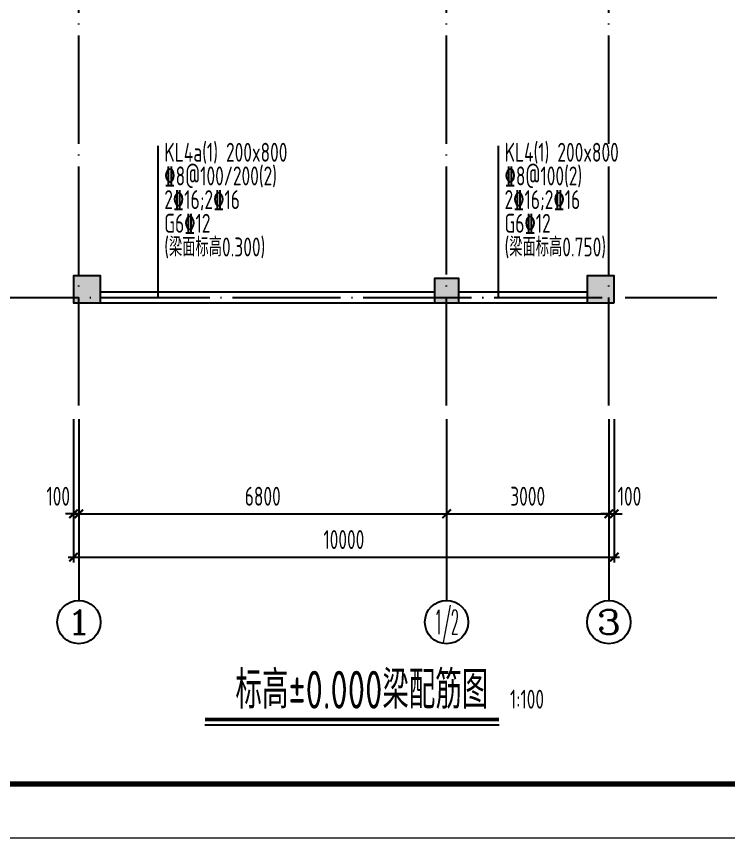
# Model space of a CAD drawing. Extents: x 287149 to 898857, y 100802 to 160212.
# Drawn here: x 684182 to 697352, y 100812 to 116003 of the extents above; entities that cross this region are included whole.
import ezdxf
from ezdxf.enums import TextEntityAlignment as Align

# ---------------------------------------------------------------- set-up
doc = ezdxf.new("R2010")
doc.units = 0
doc.header["$LTSCALE"] = 1000
doc.linetypes.add('DOTE', pattern=[2.42, 2, -0.2, 0.02, -0.2])
doc.layers.get('0').update_dxf_attribs({"linetype": 'CONTINUOUS'})
doc.layers.get('DEFPOINTS').update_dxf_attribs({"linetype": 'CONTINUOUS'})
for name, color, linetype in [('AXIS', 8, 'DOTE'), ('AXIS_DIM', 3, 'CONTINUOUS'), ('AXIS_TEXT', 3, 'CONTINUOUS'), ('FRAME', 3, 'CONTINUOUS'), ('S_BEAM', 4, 'CONTINUOUS'), ('S_BEAMDIMMASS', 2, 'CONTINUOUS'), ('S_CL', 2, 'CONTINUOUS'), ('TEXT', 7, 'CONTINUOUS'), ('填充', 8, 'CONTINUOUS'), ('柱涂实', 54, 'CONTINUOUS')]:
    doc.layers.add(name, color=color, linetype=linetype)
doc.styles.add('_AXIS', font='complex.shx', dxfattribs={"bigfont": 'gbcbig.shx'})
doc.styles.add('COMPLEX', font='COMPLEX')
doc.styles.add('TSSD_Dimension', font='tssdeng.shx', dxfattribs={"width": 0.7, "bigfont": 'hztxt.shx'})
doc.styles.add('TSSD_Rein', font='tssdeng.shx', dxfattribs={"width": 0.7, "bigfont": 'hztxt.shx'})
doc.dimstyles.new('TSSD_100_100', dxfattribs={"dimtxt": 350, "dimasz": 150, "dimexe": 100, "dimexo": 250, "dimgap": 150, "dimtad": 1, "dimdec": 0, "dimzin": 0, "dimdsep": 46, "dimtxsty": 'TSSD_Dimension', "dimblk": 'ARCHTICK', "dimcen": 0, "dimdle": 100, "dimclrd": 3, "dimclre": 3, "dimclrt": 7, "dimadec": 0, "dimazin": 0, "dimtfac": 1, "dimtdec": 0, "dimtix": 1, "dimtmove": 2, "dimatfit": 3, "dimfxl": 100, "dimtolj": 1, "dimtzin": 0, "dimarcsym": 0})

# ---------------------------------------------------------------- blocks, each defined once
blk = doc.blocks.new('A$C2F0C53E4')
at = {"layer": 'FRAME'}
for points, const_width in [([(10, 42010), (10, 10), (59410, 10), (59410, 42010)], 20), ([(2510, 41010), (2510, 1010), (58410, 1010), (58410, 41010)], 100)]:
    blk.add_lwpolyline(points, close=True, dxfattribs=dict(at, const_width=const_width))
blk = doc.blocks.new('_ARCHTICK')
at = {"color": 0}
blk.add_lwpolyline([(-0.53033, -0.53033, 0.25, 0.25, 0), (0.53033, 0.53033, 0.5, 0.5, 0)], format="xyseb", dxfattribs=at)
blk = doc.blocks.new('*D209')
at = {"layer": 'AXIS_DIM', "color": 3, "lineweight": -2}
for p, q in [((685336.971394, 108561.708046), (685336.971394, 106711.784623)), ((692136.971394, 108561.708046), (692136.971394, 106711.784623)), ((685236.971394, 106811.784623), (692236.971394, 106811.784623))]:
    blk.add_line(p, q, dxfattribs=at)
at = {"layer": 'DEFPOINTS', "color": 0}
for p in [(685336.971394, 108811.708046), (692136.971394, 108811.708046), (692136.971394, 106811.784623)]:
    blk.add_point(p, dxfattribs=at)
at = {"layer": 'AXIS_DIM', "color": 3, "lineweight": -2, "xscale": 150, "yscale": 150, "zscale": 150, "rotation": 180}
blk.add_blockref('_ARCHTICK', (685336.971394, 106811.784623), dxfattribs=at)
at = {"layer": 'AXIS_DIM', "color": 3, "lineweight": -2, "xscale": 150, "yscale": 150, "zscale": 150}
blk.add_blockref('_ARCHTICK', (692136.971394, 106811.784623), dxfattribs=at)
at = {"layer": 'AXIS_DIM', "color": 7, "insert": (688736.971394, 107136.784623), "char_height": 350, "attachment_point": 5, "style": 'TSSD_Dimension'}
blk.add_mtext('\\A1;6800', dxfattribs=at)
blk = doc.blocks.new('*D210')
at = {"layer": 'AXIS_DIM', "color": 3, "lineweight": -2}
for p, q in [((692136.971394, 108561.708046), (692136.971394, 106711.784623)), ((695136.971394, 108561.708046), (695136.971394, 106711.784623)), ((692036.971394, 106811.784623), (695236.971394, 106811.784623))]:
    blk.add_line(p, q, dxfattribs=at)
at = {"layer": 'DEFPOINTS', "color": 0}
for p in [(692136.971394, 108811.708046), (695136.971394, 108811.708046), (695136.971394, 106811.784623)]:
    blk.add_point(p, dxfattribs=at)
at = {"layer": 'AXIS_DIM', "color": 3, "lineweight": -2, "xscale": 150, "yscale": 150, "zscale": 150, "rotation": 180}
blk.add_blockref('_ARCHTICK', (692136.971394, 106811.784623), dxfattribs=at)
at = {"layer": 'AXIS_DIM', "color": 3, "lineweight": -2, "xscale": 150, "yscale": 150, "zscale": 150}
blk.add_blockref('_ARCHTICK', (695136.971394, 106811.784623), dxfattribs=at)
at = {"layer": 'AXIS_DIM', "color": 7, "insert": (693636.971394, 107136.784623), "char_height": 350, "attachment_point": 5, "style": 'TSSD_Dimension'}
blk.add_mtext('\\A1;3000', dxfattribs=at)
blk = doc.blocks.new('*D211')
at = {"layer": 'AXIS_DIM', "color": 3, "lineweight": -2}
for p, q in [((685236.971394, 108561.708046), (685236.971394, 105911.784623)), ((695236.971394, 108561.708046), (695236.971394, 105911.784623)), ((685136.971394, 106011.784623), (695336.971394, 106011.784623))]:
    blk.add_line(p, q, dxfattribs=at)
at = {"layer": 'DEFPOINTS', "color": 0}
for p in [(685236.971394, 108811.708046), (695236.971394, 108811.708046), (695236.971394, 106011.784623)]:
    blk.add_point(p, dxfattribs=at)
at = {"layer": 'AXIS_DIM', "color": 3, "lineweight": -2, "xscale": 150, "yscale": 150, "zscale": 150, "rotation": 180}
blk.add_blockref('_ARCHTICK', (685236.971394, 106011.784623), dxfattribs=at)
at = {"layer": 'AXIS_DIM', "color": 3, "lineweight": -2, "xscale": 150, "yscale": 150, "zscale": 150}
blk.add_blockref('_ARCHTICK', (695236.971394, 106011.784623), dxfattribs=at)
at = {"layer": 'AXIS_DIM', "color": 7, "insert": (690236.971394, 106336.784623), "char_height": 350, "attachment_point": 5, "style": 'TSSD_Dimension'}
blk.add_mtext('\\A1;10000', dxfattribs=at)
blk = doc.blocks.new('*D212')
at = {"layer": 'AXIS_DIM', "color": 3, "lineweight": -2}
for p, q in [((695136.971394, 108561.708046), (695136.971394, 106711.784623)), ((695236.971394, 108561.708046), (695236.971394, 106711.784623)), ((695136.971394, 106811.784623), (694986.971394, 106811.784623)), ((695136.971394, 106811.784623), (695236.971394, 106811.784623)), ((695236.971394, 106811.784623), (695386.971394, 106811.784623))]:
    blk.add_line(p, q, dxfattribs=at)
at = {"layer": 'DEFPOINTS', "color": 0}
for p in [(695136.971394, 108811.708046), (695236.971394, 108811.708046), (695236.971394, 106811.784623)]:
    blk.add_point(p, dxfattribs=at)
at = {"layer": 'AXIS_DIM', "color": 3, "lineweight": -2, "xscale": 150, "yscale": 150, "zscale": 150}
blk.add_blockref('_ARCHTICK', (695136.971394, 106811.784623), dxfattribs=at)
at = {"layer": 'AXIS_DIM', "color": 3, "lineweight": -2, "xscale": 150, "yscale": 150, "zscale": 150, "rotation": 180}
blk.add_blockref('_ARCHTICK', (695236.971394, 106811.784623), dxfattribs=at)
at = {"layer": 'AXIS_DIM', "color": 7, "insert": (695519.214984, 107136.784623), "char_height": 350, "attachment_point": 5, "style": 'TSSD_Dimension'}
blk.add_mtext('\\A1;100', dxfattribs=at)
blk = doc.blocks.new('*D213')
at = {"layer": 'AXIS_DIM', "color": 3, "lineweight": -2}
for p, q in [((685236.971394, 108561.708046), (685236.971394, 106711.784623)), ((685336.971394, 108561.708046), (685336.971394, 106711.784623)), ((685236.971394, 106811.784623), (685086.971394, 106811.784623)), ((685336.971394, 106811.784623), (685236.971394, 106811.784623)), ((685336.971394, 106811.784623), (685486.971394, 106811.784623))]:
    blk.add_line(p, q, dxfattribs=at)
at = {"layer": 'DEFPOINTS', "color": 0}
for p in [(685236.971394, 108811.708046), (685336.971394, 108811.708046), (685236.971394, 106811.784623)]:
    blk.add_point(p, dxfattribs=at)
at = {"layer": 'AXIS_DIM', "color": 3, "lineweight": -2, "xscale": 150, "yscale": 150, "zscale": 150}
blk.add_blockref('_ARCHTICK', (685236.971394, 106811.784623), dxfattribs=at)
at = {"layer": 'AXIS_DIM', "color": 3, "lineweight": -2, "xscale": 150, "yscale": 150, "zscale": 150, "rotation": 180}
blk.add_blockref('_ARCHTICK', (685336.971394, 106811.784623), dxfattribs=at)
at = {"layer": 'AXIS_DIM', "color": 7, "insert": (684954.727804, 107136.784623), "char_height": 350, "attachment_point": 5, "style": 'TSSD_Dimension'}
blk.add_mtext('\\A1;100', dxfattribs=at)
blk = doc.blocks.new('_AXISO')
blk.add_circle((0, 0), 0.5)
at = {"layer": 'AXIS_TEXT', "style": 'COMPLEX', "width": 1.041667}
blk.add_attdef('A', text='', height=0.56, dxfattribs=at).set_placement((-0.25, -0.28), (0.25, -0.28), align=Align.FIT)

msp = doc.modelspace()

# ---------------------------------------------------------------- hatches: boundary and pattern name
at = {"layer": '柱涂实'}
for points in [[(685736.971, 110711.708), (685736.971, 111211.708), (685236.971, 111211.708), (685236.971, 110711.708)], [(695236.971, 110711.708), (695236.971, 111211.708), (694736.971, 111211.708), (694736.971, 110711.708)], [(692361.971, 110711.708), (692361.971, 111161.708), (691911.971, 111161.708), (691911.971, 110711.708)]]:
    msp.add_hatch(color=256, dxfattribs=at).paths.add_polyline_path(points)

# ---------------------------------------------------------------- linework, layer by layer
at = {"layer": 'AXIS'}
for p, q in [((685336.971, 108811.708), (685336.971, 137111.708)), ((695136.971, 108811.708), (695136.971, 137111.708)), ((692136.971, 108811.708), (692136.971, 123211.708)), ((683336.971, 110811.708), (697136.971, 110811.708))]:
    msp.add_line(p, q, dxfattribs=at)
at = {"layer": 'AXIS_TEXT'}
for p, q in [((685336.971, 108561.708), (685336.971, 105211.785)), ((692136.971, 108561.708), (692136.971, 105211.785)), ((695136.971, 108561.708), (695136.971, 105211.785))]:
    msp.add_line(p, q, dxfattribs=at)
at = {"layer": 'S_BEAM', "ltscale": 0.01}
for p, q in [((685736.971, 110911.708), (691911.971, 110911.708)), ((692361.971, 110911.708), (694736.971, 110911.708)), ((685736.971, 110711.708), (691911.971, 110711.708)), ((692361.971, 110711.708), (694736.971, 110711.708))]:
    msp.add_line(p, q, dxfattribs=at)
at = {"layer": 'S_BEAMDIMMASS', "ltscale": 0.01}
for p, q in [((686803.532, 110811.708), (686803.532, 113612.862)), ((693096.316, 110811.708), (693096.316, 113612.862))]:
    msp.add_line(p, q, dxfattribs=at)
at = {"layer": 'S_CL', "ltscale": 0.01}
for points in [[(685736.971, 110711.708), (685736.971, 111211.708), (685236.971, 111211.708), (685236.971, 110711.708)], [(695236.971, 110711.708), (695236.971, 111211.708), (694736.971, 111211.708), (694736.971, 110711.708)], [(692361.971, 110711.708), (692361.971, 111161.708), (691911.971, 111161.708), (691911.971, 110711.708)]]:
    msp.add_lwpolyline(points, close=True, dxfattribs=at)
at = {"layer": 'TEXT'}
msp.add_line((687666.725, 102911.785), (693108.899, 102911.785), dxfattribs=at)
at = {"layer": 'TEXT', "const_width": 70}
msp.add_lwpolyline([(693108.899, 103011.785), (687666.725, 103011.785)], dxfattribs=at)

# ---------------------------------------------------------------- block references
at = {"layer": 'AXIS_TEXT'}
ref = msp.add_blockref('_AXISO', (685336.971, 104811.785), dxfattribs=dict(at, xscale=800, yscale=800, zscale=800))
ref.add_attrib('A', '1', dxfattribs={"height": 452.548, "style": '_AXIS', "width": 2.333333}).set_placement((685110.697, 104585.51), (685563.246, 104585.51), align=Align.FIT)
ref = msp.add_blockref('_AXISO', (692136.971, 104811.785), dxfattribs=dict(at, xscale=800, yscale=800, zscale=800))
ref.add_attrib('A', '1/2', dxfattribs={"height": 452.5483, "style": '_AXIS', "width": 0.411765}).set_placement((691910.697, 104585.51), (692363.246, 104585.51), align=Align.FIT)
ref = msp.add_blockref('_AXISO', (695136.971, 104811.785), dxfattribs=dict(at, xscale=800, yscale=800, zscale=800))
ref.add_attrib('A', '3', dxfattribs={"height": 452.548, "style": '_AXIS', "width": 1.5}).set_placement((694910.697, 104585.51), (695363.246, 104585.51), align=Align.FIT)
at = {"layer": '填充'}
msp.add_blockref('A$C2F0C53E4', (646236.971, 100811.708), dxfattribs=at)

# ---------------------------------------------------------------- texts
at = {"layer": 'S_BEAMDIMMASS', "style": 'TSSD_Rein', "width": 0.7}
for s, height, p in [('KL4a(1) 200x800', 349.99999, (686915.946, 113318.008)), ('KL4(1) 200x800', 349.99999, (693208.729, 113318.008)), ('%%1328@100/200(2)', 349.99999, (686915.946, 112880.508)), ('%%1328@100(2)', 349.99999, (693208.729, 112880.508)), ('2%%13216;2%%13216', 349.99999, (686915.946, 112443.008)), ('2%%13216;2%%13216', 349.99999, (693208.729, 112443.008)), ('G6%%13212', 350, (686915.946, 112005.508)), ('G6%%13212', 350, (693208.729, 112005.508)), ('(梁面标高0.300)', 349.99999, (686915.946, 111568.008)), ('(梁面标高0.750)', 349.99999, (693208.729, 111568.008))]:
    msp.add_text(s, height=height, dxfattribs=at).set_placement(p)
at = {"layer": 'TEXT', "linetype": 'ByBlock', "style": 'TSSD_Rein', "width": 0.7}
msp.add_text('标高%%P0.000梁配筋图', height=700, dxfattribs=at).set_placement((692908.899, 103211.785), align=Align.RIGHT)
msp.add_text('1:100', height=350, dxfattribs=at).set_placement((693308.899, 103211.785))

# ---------------------------------------------------------------- dimensions: what is measured, and where the dimension line sits
at = {"layer": 'AXIS_DIM'}
dim = msp.add_linear_dim(base=(685236.971, 106811.785), p1=(685336.971, 108811.708), p2=(685236.971, 108811.708), angle=180, dimstyle='TSSD_100_100', dxfattribs=at)
dim.commit()
dim.dimension.update_dxf_attribs({"geometry": '*D213', "text_midpoint": (684954.728, 107136.785), "dimtype": 160})
for p1, p2, distance, picture, middle in [((685236.971, 108811.708), (695236.971, 108811.708), -2799.923, '*D211', (690236.971, 106336.785)), ((685336.971, 108811.708), (692136.971, 108811.708), -1999.923, '*D209', (688736.971, 107136.785)), ((692136.971, 108811.708), (695136.971, 108811.708), -1999.923, '*D210', (693636.971, 107136.785))]:
    dim = msp.add_aligned_dim(p1=p1, p2=p2, distance=distance, dimstyle='TSSD_100_100', dxfattribs=at)
    dim.commit()
    dim.dimension.update_dxf_attribs({"geometry": picture, "text_midpoint": middle})
dim = msp.add_linear_dim(base=(695236.971, 106811.785), p1=(695136.971, 108811.708), p2=(695236.971, 108811.708), dimstyle='TSSD_100_100', dxfattribs=at)
dim.commit()
dim.dimension.update_dxf_attribs({"geometry": '*D212', "text_midpoint": (695519.215, 107136.785), "dimtype": 160})

doc.saveas('drawing.dxf')
